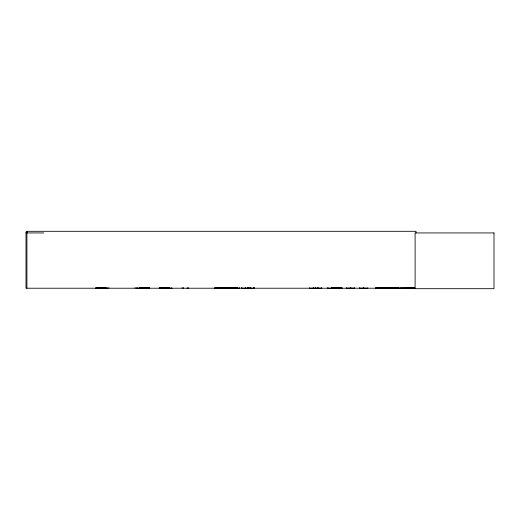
<?xml version="1.0" encoding="UTF-8"?>
<svg xmlns="http://www.w3.org/2000/svg" width="520" height="520" viewBox="0 0 520 520"><rect width="100%" height="100%" fill="white"/><g stroke="black" fill="none" stroke-linecap="round" stroke-linejoin="round"><path stroke-width="0.78" d="M215.858 288.204L215.858 287.762M224.218 288.204L224.224 287.762M227.903 288.151L227.936 287.762M234.969 288.164L235.008 287.528M235.144 288.151L235.15 287.644M216.392 288.151L216.405 287.8M309.406 288.223L321.861 288.164M327.574 288.223L342.01 288.19M241.456 288.223L247.578 288.164M137.202 288.223L149.604 288.19M186.972 288.178L187.363 288.164M222.319 288.164L222.358 287.8L222.397 288.223M315.569 288.164L315.608 287.8M327.821 288.164L327.86 287.8M241.703 288.164L241.748 287.8M141.245 288.164L141.297 287.8M27.625 231.894L26 231.894L26 288.223L415.207 288.223M26 232.941L43.836 232.941M95.797 287.859L106.203 287.859M139.185 287.859L149.591 287.859M159.263 287.859L169.676 287.859M214.806 287.859L237.686 287.859M331.591 287.859L341.998 287.859M375.901 287.853L398.632 287.833L398.632 288.204L375.901 288.19M375.915 287.969L391.066 287.963M414.531 287.963L399.412 288.197L414.531 288.19L414.518 287.768M95.778 288.008L106.23 287.995M139.159 288.008L149.611 287.995M159.244 287.995L169.696 287.995M214.786 287.995L237.705 288.008M331.572 288.008L342.024 287.995M375.901 288.022L398.632 287.995M399.412 288.074L414.531 288.074M95.784 288.19L106.216 288.19M159.25 288.19L172.094 288.204M214.792 288.19L239.597 288.204M254.553 288.204L247.819 288.164M346.353 288.106L354.718 288.106M359.482 288.106L367.848 288.204L367.848 287.762M232.317 288.164L232.252 287.762M145.21 288.164L145.158 287.8M167.394 288.164L167.343 287.8M248.397 288.151L248.346 287.762L248.436 288.223M248.04 288.164L248.105 287.762M333.899 288.164L333.853 287.8M321.646 288.164L321.601 287.8L321.562 288.223M239.421 288.164L239.389 287.8L239.363 288.223M416.019 232.941L416.019 231.309L26.916 231.309L26.916 288.223M398.613 287.833L398.548 288.223M375.979 287.833L375.915 288.223M363.812 287.644L363.812 288.223M363.519 287.644L363.519 288.223M359.482 287.762L359.482 288.223M354.718 287.762L354.718 288.223M350.682 287.644L350.682 288.223M350.389 287.644L350.389 288.223M346.353 287.762L346.353 288.223M339.729 287.762L339.729 288.223M336.213 287.644L336.213 288.223M336.011 287.644L336.011 288.223M333.814 287.762L333.814 288.223M331.617 287.644L331.617 288.223M331.409 287.644L331.409 288.223M327.899 287.762L327.899 288.223M318.052 287.644L318.052 288.223M317.844 287.644L317.844 288.223M315.647 287.762L315.647 288.223M313.45 287.644L313.45 288.223M313.248 287.644L313.248 288.223M309.738 287.762L309.738 288.223M254.222 287.762L254.222 288.223M254.059 287.762L254.059 288.223M253.611 287.762L253.611 288.223M250.725 287.644L250.725 288.223M250.523 287.644L250.536 288.223M250.328 287.644L250.328 288.223M250.114 287.644L250.114 288.223M249.912 287.644L249.912 288.223M247.741 287.762L247.741 288.223M247.663 287.762L247.663 288.223M245.486 287.644L245.486 288.223M245.284 287.644L245.284 288.223M241.787 287.762L241.787 288.223M237.828 287.762L237.828 288.223M236.158 287.528L236.158 288.223M235.404 287.644L235.404 288.223M235.183 287.762L235.183 288.223M233.792 287.644L233.792 288.223M233.506 287.644L233.506 288.223M232.147 287.644L232.122 288.223M231.9 287.644L231.9 288.223M231.296 287.644L231.296 288.223M229.469 287.762L229.469 288.223M222.56 287.762L222.56 288.223M220.389 287.644L220.389 288.223M220.194 287.644L220.181 288.223M219.901 287.644L219.889 288.223M219.414 287.528L219.414 288.223M216.684 287.762L216.684 288.223M216.444 287.528L216.45 288.223M215.293 287.528L215.293 288.223M188.383 287.644L188.383 288.223M187.428 287.762L187.48 288.223M183.333 287.528L183.333 288.223M182.182 287.528L182.182 288.223M171.697 287.762L171.697 288.223M168.786 287.644L168.786 288.223M168.63 287.644L168.63 288.223M167.291 287.762L167.291 288.223M164.593 287.762L164.593 288.223M163.254 287.644L163.254 288.223M163.105 287.644L163.105 288.223M160.186 287.762L160.186 288.223M148.837 287.762L148.837 288.223M146.204 287.644L146.204 288.223M146.075 287.644L146.075 288.223M145.106 287.762L145.106 288.223M141.349 287.762L141.349 288.223M140.381 287.644L140.381 288.223M140.251 287.644L140.251 288.223M137.618 287.762L137.618 288.223M136.74 287.528L136.74 288.223M135.115 287.528L135.115 288.223M108.869 287.528L108.869 288.223M107.244 287.528L107.244 288.223M494 232.941L415.103 232.941L415.103 288.691L494 288.691L494 232.941M391.06 288.197L391.06 287.768L391.027 288.21"/></g></svg>
